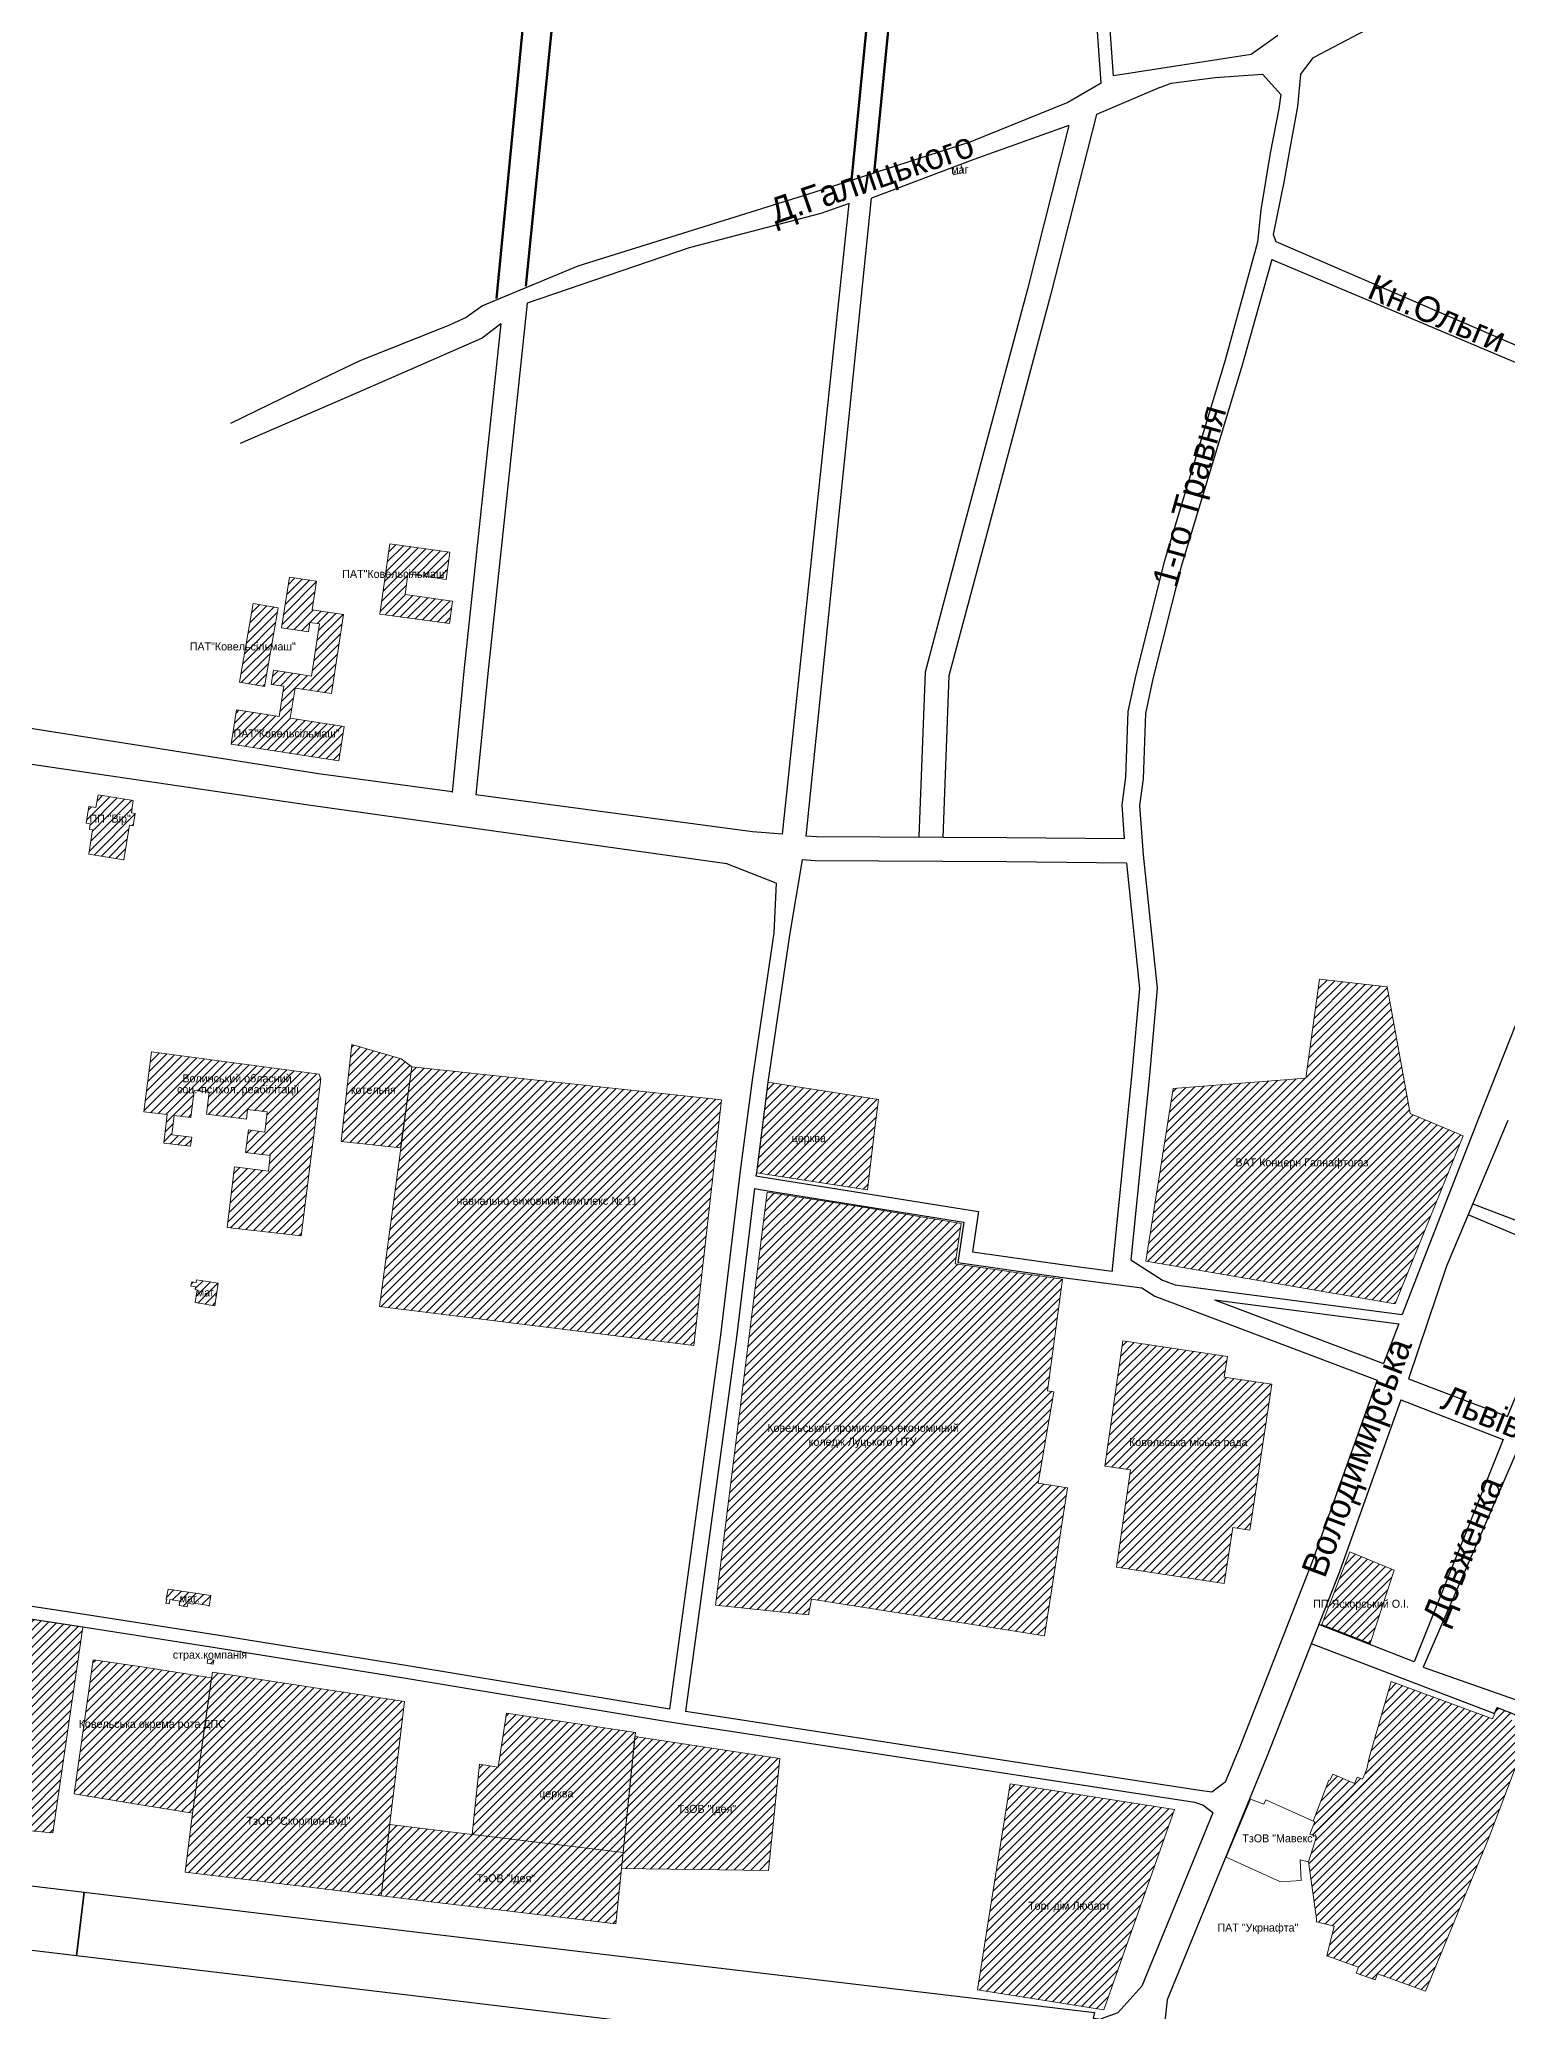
# Model space of a CAD drawing. Header units: millimetres. Extents: x 1379499 to 1411715, y 5652947 to 5671991.
# Drawn here: x 1400934 to 1401852, y 5656887 to 5658119 of the extents above; entities that cross this region are included whole.
import ezdxf
from ezdxf.enums import TextEntityAlignment as Align

# ---------------------------------------------------------------- set-up
doc = ezdxf.new("R2010")
doc.units = ezdxf.units.MM
for name, color, linetype in [('вулиці', 7, 'Continuous'), ('ВулНазва', 7, 'Continuous'), ('на область', 5, 'Continuous')]:
    doc.layers.add(name, color=color, linetype=linetype)
picture_1 = doc.add_image_def('image1.bmp', size_in_pixel=(3370, 2384))
pattern_1 = [(45, (19203.3615, -9190.9644), (-2.6516504294, 2.6516504294), [])]

msp = doc.modelspace()

# ---------------------------------------------------------------- hatches: boundary and pattern name
at = {"layer": 'вулиці', "lineweight": -2}
h = msp.add_hatch(dxfattribs=at)
h.set_pattern_fill('ANSI31', color=5, scale=30, style=0)
h.set_pattern_definition(pattern_1)
h.paths.add_polyline_path([(1401162.9, 5657772.3), (1401164.7, 5657785.2), (1401188.5, 5657781.8), (1401190.9, 5657798.7), (1401153.3, 5657804), (1401147.1, 5657760), (1401190.7, 5657754.3), (1401192.6, 5657768.1)])
h.paths.add_polyline_path([(1401114.3, 5657781.5), (1401199.3, 5657781.5), (1401199.3, 5657789), (1401114.3, 5657789)], flags=9)
h = msp.add_hatch(dxfattribs=at)
h.set_pattern_fill('ANSI31', color=5, scale=30, style=0)
h.set_pattern_definition(pattern_1)
h.paths.add_polyline_path([(1401104.8, 5657762.8), (1401107.5, 5657780.6), (1401090.7, 5657783.2), (1401085.8, 5657751.6), (1401102.6, 5657749), (1401103.5, 5657754.9), (1401109.5, 5657754), (1401104.4, 5657721.4), (1401080.7, 5657725.1), (1401079.3, 5657716.2), (1401087.2, 5657715), (1401084.3, 5657696.2), (1401057.6, 5657700.3), (1401054.3, 5657678.9), (1401121.5, 5657668.5), (1401124.8, 5657689.9), (1401091.2, 5657695.1), (1401094.2, 5657713.9), (1401116.9, 5657710.4), (1401124.5, 5657759.8)])
h.paths.add_polyline_path([(1401046.4, 5657681.9), (1401131.4, 5657681.9), (1401131.4, 5657689.4), (1401046.4, 5657689.4)], flags=9)
h = msp.add_hatch(dxfattribs=at)
h.set_pattern_fill('ANSI31', color=5, scale=30, style=0)
h.set_pattern_definition(pattern_1)
h.paths.add_polyline_path([(1401083.6, 5657764.1), (1401068, 5657766.8), (1401059.5, 5657717.5), (1401075.1, 5657714.8)])
h.paths.add_polyline_path([(1401019, 5657736.2), (1401104, 5657736.2), (1401104, 5657743.7), (1401019, 5657743.7)], flags=9)
h = msp.add_hatch(dxfattribs=at)
h.set_pattern_fill('ANSI31', color=2, scale=30, style=0)
h.set_pattern_definition(pattern_1)
h.paths.add_polyline_path([(1400971.1, 5657647.1), (1400969.8, 5657639.2), (1400965.4, 5657639.9), (1400963.7, 5657629.4), (1400966.2, 5657629.1), (1400965.7, 5657625.6), (1400967.7, 5657625.3), (1400965.3, 5657610.1), (1400987.2, 5657606.5), (1400990.7, 5657628.2), (1400993, 5657627.8), (1400994.2, 5657635.6), (1400991.9, 5657635.9), (1400993.1, 5657643.6)])
h.paths.add_polyline_path([(1400960.3, 5657628), (1400996.9, 5657628), (1400996.9, 5657635.5), (1400960.3, 5657635.5)], flags=9)
h = msp.add_hatch(dxfattribs=at)
h.set_pattern_fill('ANSI31', color=2, scale=30, style=0)
h.set_pattern_definition(pattern_1)
h.paths.add_polyline_path([(1401725.8, 5657470.1), (1401642.8, 5657463.7), (1401625.8, 5657355.9), (1401781.6, 5657329.2), (1401824.1, 5657434.2), (1401791, 5657448), (1401776.5, 5657527.2), (1401734.3, 5657532)])
h.paths.add_polyline_path([(1401665.6, 5657412.5), (1401781, 5657412.5), (1401781, 5657421.3), (1401665.6, 5657421.3)], flags=24)
h = msp.add_hatch(dxfattribs=at)
h.set_pattern_fill('ANSI31', color=5, scale=30, style=0)
h.set_pattern_definition(pattern_1)
h.paths.add_polyline_path([(1401075.3, 5657436.5), (1401065, 5657437.8), (1401063.3, 5657423.6), (1401078.6, 5657421.8), (1401077.5, 5657412.1), (1401056.3, 5657414.7), (1401051.8, 5657376.8), (1401098, 5657371.7), (1401110.3, 5657469.5), (1401109.2, 5657472.7), (1401004.5, 5657486.6), (1400999.7, 5657449), (1401014.2, 5657447.4), (1401012.1, 5657429.5), (1401028.9, 5657427.6), (1401029.6, 5657433.3), (1401017.2, 5657434.8), (1401018.7, 5657446.9), (1401029.1, 5657445.6), (1401031.1, 5657462.4), (1401040.5, 5657461.3), (1401038.9, 5657447.6), (1401063.8, 5657444.6), (1401064.5, 5657450.5), (1401076.8, 5657449)])
h.paths.add_polyline_path([(1401000.4, 5657458.2), (1401116.6, 5657458.2), (1401116.6, 5657466.9), (1401000.4, 5657466.9)], flags=9)
h.paths.add_polyline_path([(1401010.4, 5657466.5), (1401105.4, 5657466.5), (1401105.4, 5657474), (1401010.4, 5657474)], flags=24)
h = msp.add_hatch(dxfattribs=at)
h.set_pattern_fill('ANSI31', color=12, scale=30, style=0)
h.set_pattern_definition(pattern_1)
h.paths.add_polyline_path([(1401167.1, 5657477.3), (1401160.5, 5657482.3), (1401129.6, 5657491.2), (1401123, 5657430.6), (1401160.1, 5657426.7)])
h.paths.add_polyline_path([(1401123.5, 5657460.3), (1401162.6, 5657460.3), (1401162.6, 5657465.3), (1401123.5, 5657465.3)], flags=25)
h = msp.add_hatch(dxfattribs=at)
h.set_pattern_fill('ANSI31', color=5, scale=30, style=0)
h.set_pattern_definition(pattern_1)
h.paths.add_polyline_path([(1401167.1, 5657477.3), (1401165.9, 5657468.3), (1401146.9, 5657327.4), (1401343.4, 5657303.2), (1401360.6, 5657456.7)])
h.paths.add_polyline_path([(1401174.1, 5657389.9), (1401329.1, 5657389.9), (1401329.1, 5657397.4), (1401174.1, 5657397.4)], flags=24)
h = msp.add_hatch(dxfattribs=at)
h.set_pattern_fill('ANSI31', color=5, scale=30, style=0)
h.set_pattern_definition(pattern_1)
h.paths.add_polyline_path([(1401389.6, 5657467.6), (1401382.4, 5657410.9), (1401451.9, 5657400.3), (1401456.5, 5657439.1), (1401458.8, 5657456.9)])
h.paths.add_polyline_path([(1401400, 5657428.7), (1401430.4, 5657428.7), (1401430.4, 5657435), (1401400, 5657435)], flags=24)
h = msp.add_hatch(dxfattribs=at)
h.set_pattern_fill('ANSI31', color=5, scale=30, style=0)
h.set_pattern_definition(pattern_1)
h.paths.add_polyline_path([(1401564.3, 5657274.7), (1401573.6, 5657344.6), (1401506.6, 5657354.1), (1401510.3, 5657379.4), (1401446.6, 5657389.9), (1401389.1, 5657398.9), (1401356.8, 5657140.9), (1401414.9, 5657134.8), (1401416.8, 5657144.6), (1401562.5, 5657121.8), (1401576.8, 5657214.2), (1401558.5, 5657217), (1401568.2, 5657274.1)])
h.paths.add_polyline_path([(1401401.1, 5657237.8), (1401496.5, 5657237.8), (1401496.5, 5657246.6), (1401401.1, 5657246.6)], flags=24)
h.paths.add_polyline_path([(1401365.3, 5657247.3), (1401532.8, 5657247.3), (1401532.8, 5657254.8), (1401365.3, 5657254.8)], flags=25)
h = msp.add_hatch(dxfattribs=at)
h.set_pattern_fill('ANSI31', color=2, scale=30, style=0)
h.set_pattern_definition(pattern_1)
h.paths.add_polyline_path([(1401032.7, 5657344.2), (1401032.4, 5657342.4), (1401029.6, 5657342.8), (1401029.1, 5657340.2), (1401032, 5657339.7), (1401031.7, 5657338.1), (1401033, 5657337.9), (1401031.7, 5657329.9), (1401044, 5657327.9), (1401046.2, 5657342.1)])
h.paths.add_polyline_path([(1401031.1, 5657333.7), (1401047, 5657333.7), (1401047, 5657338.7), (1401031.1, 5657338.7)], flags=9)
h = msp.add_hatch(dxfattribs=at)
h.set_pattern_fill('ANSI31', color=5, scale=30, style=0)
h.set_pattern_definition(pattern_1)
h.paths.add_polyline_path([(1401600.2, 5657227.7), (1401616.2, 5657225.4), (1401607.4, 5657164.6), (1401674.8, 5657154.5), (1401680.1, 5657189.3), (1401690.8, 5657187.7), (1401704.4, 5657278.9), (1401674.8, 5657283.3), (1401676.7, 5657296.2), (1401611.3, 5657306)])
h.paths.add_polyline_path([(1401598.4, 5657237.7), (1401706.3, 5657237.7), (1401706.3, 5657246.4), (1401598.4, 5657246.4)], flags=9)
h = msp.add_hatch(dxfattribs=at)
h.set_pattern_fill('ANSI31', color=164, scale=30, style=0)
h.set_pattern_definition(pattern_1)
h.paths.add_polyline_path([(1401735.7, 5657128.7), (1401765.9, 5657117), (1401781, 5657162.8), (1401753.2, 5657174.1)])
h.paths.add_polyline_path([(1401719.1, 5657137.4), (1401801.6, 5657137.4), (1401801.6, 5657144.9), (1401719.1, 5657144.9)], flags=9)
h = msp.add_hatch(dxfattribs=at)
h.set_pattern_fill('ANSI31', color=5, scale=30, style=0)
h.set_pattern_definition(pattern_1)
h.paths.add_polyline_path([(1400961.5, 5657127.2), (1400814.9, 5657149.3), (1400809.4, 5657107.1), (1400784, 5657110.4), (1400771.3, 5657112), (1400765.4, 5657112.7), (1400771, 5657156), (1400737.7, 5657161), (1400716.8, 5656990.8), (1400727.2, 5656989.6), (1400831.8, 5656977.1), (1400923.6, 5656966.1), (1400928.7, 5656999.8), (1400942.9, 5656998.6)])
h.paths.add_polyline_path([(1400753.2, 5657034.8), (1400896.1, 5657034.8), (1400896.1, 5657043.5), (1400753.2, 5657043.5)], flags=24)
h = msp.add_hatch(dxfattribs=at)
h.set_pattern_fill('ANSI31', color=2, scale=30, style=0)
h.set_pattern_definition(pattern_1)
h.paths.add_polyline_path([(1401014.8, 5657150.9), (1401013.7, 5657144.7), (1401014, 5657144.7), (1401013.5, 5657141.9), (1401015.5, 5657141.6), (1401015.9, 5657144.4), (1401022.2, 5657143.4), (1401021.8, 5657140.6), (1401026.8, 5657139.9), (1401027.1, 5657142), (1401030.9, 5657141.5), (1401031, 5657142.1), (1401040, 5657140.7), (1401040, 5657140.4), (1401040.5, 5657140.3), (1401041.5, 5657146.9)])
h.paths.add_polyline_path([(1401020.5, 5657142.5), (1401036.3, 5657142.5), (1401036.3, 5657147.5), (1401020.5, 5657147.5)], flags=25)
h = msp.add_hatch(dxfattribs=at)
h.set_pattern_fill('ANSI31', color=164, scale=30, style=0)
h.set_pattern_definition(pattern_1)
h.paths.add_polyline_path([(1400968.1, 5657106.8), (1400956.1, 5657022.9), (1400992.6, 5657017), (1401030.2, 5657011), (1401042, 5657095.4), (1400999.9, 5657102.1)])
h.paths.add_polyline_path([(1400939.4, 5657061.6), (1401070.6, 5657061.6), (1401070.6, 5657070.3), (1400939.4, 5657070.3)], flags=9)
h = msp.add_hatch(dxfattribs=at)
h.set_pattern_fill('ANSI31', color=5, scale=30, style=0)
h.set_pattern_definition(pattern_1)
h.paths.add_polyline_path([(1401039.2, 5657104.6), (1401043.1, 5657104), (1401043.5, 5657106.5), (1401039.6, 5657107.1)])
h = msp.add_hatch(dxfattribs=at)
h.set_pattern_fill('ANSI31', color=2, scale=30, style=0)
h.set_pattern_definition(pattern_1)
h.paths.add_polyline_path([(1401042.6, 5657098.9), (1401030.2, 5657011), (1401025.5, 5656974), (1401147.9, 5656959.3), (1401162.5, 5657080.7)])
h.paths.add_polyline_path([(1401050.2, 5657001.1), (1401142.3, 5657001.1), (1401142.3, 5657009.8), (1401050.2, 5657009.8)], flags=24)
h.paths.add_polyline_path([(1400939.4, 5657061.6), (1401070.6, 5657061.6), (1401070.6, 5657070.3), (1400939.4, 5657070.3)], flags=9)
h = msp.add_hatch(dxfattribs=at)
h.set_pattern_fill('ANSI31', color=2, scale=30, style=0)
h.set_pattern_definition(pattern_1)
h.paths.add_polyline_path([(1401865.2, 5657062.1), (1401853.6, 5657066.4), (1401856, 5657072.7), (1401845.2, 5657077), (1401843.7, 5657073.2), (1401842.4, 5657069.8), (1401779.1, 5657093.2), (1401765.6, 5657046.4), (1401763.8, 5657038.5), (1401762.9, 5657036), (1401761.2, 5657032.1), (1401757.8, 5657033.4), (1401757.5, 5657032.3), (1401756.1, 5657029.5), (1401742.6, 5657035.3), (1401740.7, 5657031.3), (1401740.1, 5657031.5), (1401737.8, 5657025.5), (1401730.3, 5657006), (1401731.4, 5657005.5), (1401728.2, 5656997.7), (1401732.4, 5656996.4), (1401727.5, 5656980.4), (1401732.5, 5656945), (1401732.5, 5656943), (1401743.4, 5656940.3), (1401738.9, 5656921.7), (1401758.7, 5656914.6), (1401757.3, 5656910.9), (1401769.1, 5656906.7), (1401770.5, 5656910.5), (1401800.5, 5656899.7), (1401840.1, 5656995.5)])
h.paths.add_polyline_path([(1401677.9, 5656991.5), (1401740.4, 5656991.5), (1401740.4, 5656999), (1401677.9, 5656999)], flags=9)
h = msp.add_hatch(dxfattribs=at)
h.set_pattern_fill('ANSI31', color=2, scale=30, style=0)
h.set_pattern_definition(pattern_1)
h.paths.add_polyline_path([(1401727.5, 5656980.4), (1401732.5, 5656945), (1401732.5, 5656943), (1401743.4, 5656940.3), (1401738.9, 5656921.7), (1401758.7, 5656914.6), (1401757.3, 5656910.9), (1401769.1, 5656906.7), (1401770.5, 5656910.5), (1401800.5, 5656899.7), (1401840.1, 5656995.5), (1401865.2, 5657062.1), (1401853.6, 5657066.4), (1401856, 5657072.7), (1401845.2, 5657077), (1401842.4, 5657069.8), (1401779.1, 5657093.2), (1401765.6, 5657046.4), (1401763.8, 5657038.5), (1401762.9, 5657036), (1401761.2, 5657032.1), (1401757.8, 5657033.4), (1401757.5, 5657032.3), (1401756.1, 5657029.5), (1401742.6, 5657035.3), (1401740.7, 5657031.3), (1401740.1, 5657031.5), (1401737.8, 5657025.5), (1401730.3, 5657006), (1401731.4, 5657005.5), (1401728.2, 5656997.7), (1401730.7, 5656996.9), (1401732.4, 5656996.4)])
h.paths.add_polyline_path([(1401677.9, 5656991.5), (1401740.4, 5656991.5), (1401740.4, 5656999), (1401677.9, 5656999)], flags=9)
h = msp.add_hatch(dxfattribs=at)
h.set_pattern_fill('ANSI31', color=5, scale=30, style=0)
h.set_pattern_definition(pattern_1)
h.paths.add_polyline_path([(1401226.2, 5657073.4), (1401221, 5657039.6), (1401209.5, 5657041.5), (1401204.9, 5656997.6), (1401208.8, 5656997.2), (1401299.1, 5656986.4), (1401306.8, 5657061.3)])
h.paths.add_polyline_path([(1401242.2, 5657019.4), (1401272.6, 5657019.4), (1401272.6, 5657025.6), (1401242.2, 5657025.6)], flags=24)
h = msp.add_hatch(dxfattribs=at)
h.set_pattern_fill('ANSI31', color=2, scale=30, style=0)
h.set_pattern_definition(pattern_1)
h.paths.add_polyline_path([(1401306.5, 5657058.9), (1401299.1, 5656986.4), (1401298.1, 5656976.4), (1401389.9, 5656975.1), (1401397, 5657045)])
h.paths.add_polyline_path([(1401325.4, 5657008.6), (1401377.5, 5657008.6), (1401377.5, 5657017.3), (1401325.4, 5657017.3)], flags=24)
h = msp.add_hatch(dxfattribs=at)
h.set_pattern_fill('ANSI31', color=2, scale=30, style=0)
h.set_pattern_definition(pattern_1)
h.paths.add_polyline_path([(1401540.9, 5657029.3), (1401527.2, 5656943), (1401520.5, 5656900.5), (1401599.5, 5656888), (1401643.6, 5657013.1)])
h.paths.add_polyline_path([(1401541.8, 5656948.1), (1401613.9, 5656948.1), (1401613.9, 5656956.9), (1401541.8, 5656956.9)], flags=24)
h = msp.add_hatch(dxfattribs=at)
h.set_pattern_fill('ANSI31', color=2, scale=30, style=0)
h.set_pattern_definition(pattern_1)
h.paths.add_polyline_path([(1401204.9, 5656997.6), (1401153.3, 5657003.8), (1401147.9, 5656959.3), (1401294.6, 5656941.7), (1401299.1, 5656986.4)])
h.paths.add_polyline_path([(1401199.9, 5656965.2), (1401252, 5656965.2), (1401252, 5656974), (1401199.9, 5656974)], flags=24)

# ---------------------------------------------------------------- linework, layer by layer
at = {"layer": 'вулиці', "color": 2, "lineweight": 70}
for points in [[(1400861.8, 5658292.4), (1401248, 5658245.4), (1401220, 5657957.3)], [(1401238.4, 5657965), (1401266.1, 5658240.4), (1401448.4, 5658215.1), (1401459.8, 5658213.6), (1401441.8, 5658031.1)], [(1401456, 5658035.7), (1401473.4, 5658211.4), (1401590.8, 5658191.6)]]:
    msp.add_lwpolyline(points, dxfattribs=at)
at = {"layer": 'вулиці', "color": 7}
for points in [[(1401597.9, 5658091.9), (1401590.8, 5658191.6)], [(1401708.2, 5658121.7), (1401691.5, 5658109.7), (1401605.6, 5658096.4), (1401598.7, 5658192.2)], [(1401722.5, 5658097.2), (1401730.6, 5658107.8), (1401817, 5658153.5), (1401820.1, 5658156.4)], [(1401597.9, 5658091.9), (1401577.1, 5658079.8), (1401515.7, 5658054.9), (1401418.4, 5658023.6), (1401270.9, 5657977.4), (1401211.4, 5657952.6), (1401201.1, 5657945.5), (1401189.6, 5657940.1), (1401134.7, 5657918.3), (1401110.6, 5657906.9), (1401053.8, 5657879.2)], [(1401634.5, 5658089.1), (1401641.7, 5658091.8), (1401669, 5658095.3), (1401698.7, 5658097.4), (1401710.1, 5658084.7)], [(1401722.5, 5658097.2), (1401720.5, 5658077.2), (1401715.3, 5658048.7), (1401712.1, 5658030), (1401705.4, 5657997.3), (1401707, 5657992.9), (1401985.2, 5657872.8), (1401994, 5657873.4)], [(1401634.5, 5658089.1), (1401595, 5658072.2)], [(1401710.1, 5658084.7), (1401708.9, 5658075.7), (1401703.5, 5658048), (1401697.6, 5658012.6), (1401695.5, 5657992.5)], [(1401577.7, 5658065.3), (1401518.2, 5658044.2), (1401454.3, 5658019.9)], [(1401577.7, 5658065.3), (1401551.8, 5657963.1), (1401511.9, 5657814.1), (1401487.8, 5657723.8), (1401483.9, 5657621.1)], [(1401595, 5658072.2), (1401566.3, 5657959.3), (1401526.4, 5657810.2), (1401502.7, 5657721.6), (1401498.9, 5657620.6)], [(1401440.4, 5658016.6), (1401422.6, 5658010.3), (1401340.5, 5657988.9), (1401239.3, 5657954.4), (1401239.3, 5657954.4)], [(1401398.7, 5657622.6), (1401440.4, 5658016.6)], [(1401413.6, 5657621.4), (1401454.3, 5658019.9)], [(1401695.5, 5657992.5), (1401675.4, 5657918.7), (1401637.3, 5657792.8), (1401619.5, 5657722.1), (1401614.5, 5657699.3), (1401613.1, 5657658.1), (1401610.8, 5657640.9), (1401612.3, 5657619.6)], [(1401704.6, 5657981.6), (1401686, 5657915.6), (1401647.9, 5657789.9), (1401630.2, 5657719.6), (1401625.5, 5657697.9), (1401624.1, 5657657.1), (1401621.9, 5657640.6), (1401624.1, 5657609.7), (1401632.9, 5657526.3), (1401628, 5657472.1), (1401616.4, 5657356.6), (1401636.2, 5657343.9), (1401644.1, 5657341)], [(1401704.6, 5657981.6), (1401983.7, 5657863.7), (1401987.3, 5657856.2)], [(1401239.3, 5657954.4), (1401226.2, 5657832.3), (1401214.6, 5657722.9), (1401207.2, 5657647.2)], [(1401222.8, 5657941.5), (1401211.1, 5657932.4), (1401155.9, 5657908.3), (1401128.2, 5657896.2), (1401059.9, 5657866.6)], [(1401222.8, 5657941.5), (1401211.3, 5657833.9), (1401199.6, 5657724.4), (1401192.3, 5657648.6)], [(1401987.3, 5657856.2), (1401968.5, 5657807.7), (1401937.2, 5657719.6), (1401907, 5657636.7), (1401873.3, 5657544.8), (1401833.2, 5657443.9), (1401799.9, 5657358.6), (1401786, 5657322.4)], [(1401192.3, 5657649.1), (1401108.9, 5657660.3), (1400796.5, 5657709.4)], [(1401394.7, 5657592), (1401363.9, 5657604), (1401102.6, 5657640.7), (1400794.7, 5657686)], [(1401398.7, 5657622.6), (1401380, 5657624.1), (1401207.2, 5657647.2)], [(1401612.3, 5657619.6), (1401538.9, 5657620.3), (1401419.9, 5657620.9), (1401413.6, 5657621.4)], [(1401411, 5657606.5), (1401403.2, 5657559.4), (1401389.6, 5657467.6), (1401382.4, 5657410.9), (1401382.1, 5657409.2)], [(1401613.6, 5657604.5), (1401538.8, 5657605.3), (1401419.2, 5657605.9), (1401411, 5657606.5)], [(1401613.6, 5657604.5), (1401621.9, 5657526.2), (1401617.1, 5657473.2), (1401604.8, 5657351), (1401604.8, 5657349.6)], [(1401394.7, 5657592), (1401393.3, 5657560.9), (1401379.7, 5657468.9), (1401372.4, 5657412.2), (1401360.1, 5657309.6), (1401328.2, 5657075.9)], [(1401830.1, 5657391.7), (1401967.8, 5657339.2), (1401984.6, 5657357.7), (1402004.6, 5657394.4), (1402028.9, 5657480.4)], [(1401851.9, 5657443.6), (1401813.7, 5657352.7), (1401789.8, 5657282.3)], [(1401381.2, 5657401.2), (1401370, 5657308.4), (1401338.1, 5657074.4)], [(1401381.2, 5657401.2), (1401390.9, 5657399.6), (1401512.1, 5657380.2), (1401508.4, 5657354.9), (1401575.4, 5657345.3), (1401623.2, 5657339.2)], [(1401382.1, 5657409.2), (1401392.2, 5657407.5), (1401521.2, 5657386.8), (1401517.5, 5657361.7), (1401576.5, 5657353.3), (1401604.8, 5657349.6)], [(1401851.7, 5657258.7), (1401892.6, 5657357.3), (1401827.1, 5657384.7)], [(1401623.2, 5657339.2), (1401631.3, 5657334), (1401770.4, 5657281.5)], [(1401644.1, 5657341), (1401786, 5657322.4)], [(1401668.6, 5657331.7), (1401783.8, 5657316.6)], [(1401668.6, 5657331.7), (1401774.2, 5657291.8)], [(1401783.8, 5657316.6), (1401774.2, 5657291.8)], [(1401770.4, 5657281.5), (1401729.8, 5657168), (1401684.5, 5657052.3), (1401675.4, 5657030.2)], [(1401789.8, 5657282.3), (1401851.7, 5657258.7)], [(1401785.1, 5657269.2), (1401746.7, 5657161.6), (1401701.2, 5657045.6), (1401639.2, 5656894.2), (1401637.3, 5656876.9)], [(1401785.1, 5657269.2), (1401849, 5657244.3)], [(1401849, 5657244.3), (1401793.4, 5657105.4), (1401733.8, 5657128.8)], [(1401859, 5657240.4), (1401799, 5657102.2), (1401860.8, 5657080.5), (1401915.4, 5657218.4)], [(1401328.2, 5657075.9), (1401328.1, 5657075.9), (1401164.6, 5657102.9), (1401045.6, 5657122.2), (1400962.7, 5657135.1), (1400731.4, 5657170.3)], [(1401667.6, 5657011.2), (1401661.3, 5657015.8), (1401656.3, 5657017.5), (1401326.9, 5657068), (1401163.3, 5657095), (1401044.3, 5657114.2), (1400961.5, 5657127.2), (1400730.4, 5657162.3)], [(1401729.1, 5657116.9), (1401843.7, 5657073.2), (1401845.2, 5657077), (1401856, 5657072.7), (1401868.5, 5657059.9)], [(1401675.4, 5657030.2), (1401667.1, 5657024.1), (1401658.1, 5657025.3), (1401338.1, 5657074.4)], [(1401667.6, 5657011.2), (1401623.2, 5656902.8), (1401608.2, 5656886.1), (1401597.9, 5656882.3)]]:
    msp.add_lwpolyline(points, dxfattribs=at)
for points in [[(1400957.7, 5656921.8), (1400827, 5656937.3), (1400722.5, 5656949.8), (1400694.4, 5656953.1), (1400700.8, 5656992.6), (1400727.2, 5656989.6), (1400831.8, 5656977.1), (1400962.4, 5656961.5), (1400957.7, 5656921.8)], [(1401167.4, 5656937), (1401395.5, 5656909.9), (1401593.8, 5656886.3), (1401592.8, 5656882.9), (1401625.1, 5656879), (1401615.1, 5656847), (1401582.8, 5656850.8), (1401581.7, 5656847.4), (1401390.7, 5656870.2), (1401162.7, 5656897.3), (1400957.7, 5656921.8), (1400962.4, 5656961.5), (1401167.4, 5656937)]]:
    msp.add_lwpolyline(points, close=True, dxfattribs=at)
at = {"layer": 'ВулНазва', "color": 7, "lineweight": 9}
for points in [[(1401504.5, 5658039.2), (1401510.1, 5658041.2), (1401511.4, 5658036), (1401505.6, 5658034.6), (1401504.5, 5658039.2)], [(1401153.3, 5657804), (1401190.9, 5657798.7), (1401188.5, 5657781.8), (1401164.7, 5657785.2), (1401162.9, 5657772.3), (1401192.6, 5657768.1), (1401190.7, 5657754.3), (1401147.1, 5657760), (1401153.3, 5657804)], [(1401090.7, 5657783.2), (1401107.5, 5657780.6), (1401104.8, 5657762.8), (1401124.5, 5657759.8), (1401116.9, 5657710.4), (1401094.2, 5657713.9), (1401091.2, 5657695.1), (1401124.8, 5657689.9), (1401121.5, 5657668.5), (1401054.3, 5657678.9), (1401057.6, 5657700.3), (1401084.3, 5657696.2), (1401087.2, 5657715), (1401079.3, 5657716.2), (1401080.7, 5657725.1), (1401104.4, 5657721.4), (1401109.5, 5657754), (1401103.5, 5657754.9), (1401102.6, 5657749), (1401085.8, 5657751.6), (1401090.7, 5657783.2)], [(1401068, 5657766.8), (1401083.6, 5657764.1), (1401075.1, 5657714.8), (1401059.5, 5657717.5), (1401068, 5657766.8)], [(1400971.1, 5657647.1), (1400993.1, 5657643.6), (1400991.9, 5657635.9), (1400994.2, 5657635.6), (1400993, 5657627.8), (1400990.7, 5657628.2), (1400987.2, 5657606.5), (1400965.3, 5657610.1), (1400967.7, 5657625.3), (1400965.7, 5657625.6), (1400966.2, 5657629.1), (1400963.7, 5657629.4), (1400965.4, 5657639.9), (1400969.8, 5657639.2), (1400971.1, 5657647.1)], [(1401642.8, 5657463.7), (1401725.8, 5657470.1), (1401734.3, 5657532), (1401776.5, 5657527.2), (1401791, 5657448), (1401824.1, 5657434.2), (1401781.6, 5657329.2), (1401625.8, 5657355.9), (1401642.8, 5657463.7)], [(1401098, 5657371.7), (1401051.8, 5657376.8), (1401056.3, 5657414.7), (1401077.5, 5657412.1), (1401078.6, 5657421.8), (1401063.3, 5657423.6), (1401065, 5657437.8), (1401075.3, 5657436.5), (1401076.8, 5657449), (1401064.5, 5657450.5), (1401063.8, 5657444.6), (1401038.9, 5657447.6), (1401040.5, 5657461.3), (1401031.1, 5657462.4), (1401029.1, 5657445.6), (1401018.7, 5657446.9), (1401017.2, 5657434.8), (1401029.6, 5657433.3), (1401028.9, 5657427.6), (1401012.1, 5657429.5), (1401014.2, 5657447.4), (1400999.7, 5657449), (1401004.5, 5657486.6), (1401109.2, 5657472.7), (1401110.3, 5657469.5), (1401098, 5657371.7)], [(1401167.1, 5657477.3), (1401160.1, 5657426.7), (1401123, 5657430.6), (1401129.6, 5657491.2), (1401160.5, 5657482.3), (1401167.1, 5657477.3)], [(1401343.4, 5657303.2), (1401146.9, 5657327.4), (1401167.1, 5657477.3), (1401360.6, 5657456.7), (1401343.4, 5657303.2)], [(1401382.4, 5657410.9), (1401389.6, 5657467.6), (1401458.8, 5657456.9), (1401456.5, 5657439.1), (1401451.9, 5657400.3), (1401382.4, 5657410.9)], [(1401389.1, 5657398.9), (1401446.6, 5657389.9), (1401510.3, 5657379.4), (1401506.6, 5657354.1), (1401573.6, 5657344.6), (1401564.3, 5657274.7), (1401568.2, 5657274.1), (1401558.5, 5657217), (1401576.8, 5657214.2), (1401562.5, 5657121.8), (1401416.8, 5657144.6), (1401414.9, 5657134.8), (1401356.8, 5657140.9), (1401389.1, 5657398.9)], [(1401031.7, 5657329.9), (1401033, 5657337.9), (1401031.7, 5657338.1), (1401032, 5657339.7), (1401029.1, 5657340.2), (1401029.6, 5657342.8), (1401032.4, 5657342.4), (1401032.7, 5657344.2), (1401046.2, 5657342.1), (1401044, 5657327.9), (1401031.7, 5657329.9)], [(1401611.3, 5657306), (1401676.7, 5657296.2), (1401674.8, 5657283.3), (1401704.4, 5657278.9), (1401690.8, 5657187.7), (1401680.1, 5657189.3), (1401674.8, 5657154.5), (1401607.4, 5657164.6), (1401616.2, 5657225.4), (1401600.2, 5657227.7), (1401611.3, 5657306)], [(1401735.7, 5657128.7), (1401753.2, 5657174.1), (1401781, 5657162.8), (1401765.9, 5657117), (1401735.7, 5657128.7)], [(1400737.7, 5657161), (1400771, 5657156), (1400765.4, 5657112.7), (1400771.3, 5657112), (1400784, 5657110.4), (1400809.4, 5657107.1), (1400814.9, 5657149.3), (1400961.5, 5657127.2), (1400942.9, 5656998.6), (1400928.7, 5656999.8), (1400923.6, 5656965.7), (1400716.6, 5656989.4), (1400737.7, 5657161)], [(1401014.8, 5657150.9), (1401041.5, 5657146.9), (1401040.5, 5657140.3), (1401040, 5657140.4), (1401040, 5657140.7), (1401031, 5657142.1), (1401030.9, 5657141.5), (1401027.1, 5657142), (1401026.8, 5657139.9), (1401021.8, 5657140.6), (1401022.2, 5657143.4), (1401015.9, 5657144.4), (1401015.5, 5657141.6), (1401013.5, 5657141.9), (1401014, 5657144.7), (1401013.7, 5657144.7), (1401014.8, 5657150.9)], [(1400968.1, 5657106.8), (1400999.9, 5657102.1), (1401042, 5657095.4), (1401030.2, 5657011), (1400992.6, 5657017), (1400956.1, 5657022.9), (1400968.1, 5657106.8)], [(1401039.6, 5657107.1), (1401043.5, 5657106.5), (1401043.1, 5657104), (1401039.2, 5657104.6), (1401039.6, 5657107.1)], [(1401042.6, 5657098.9), (1401162.5, 5657080.7), (1401147.9, 5656959.3), (1401025.5, 5656974), (1401030.2, 5657011), (1401042.6, 5657098.9)], [(1401299.1, 5656986.4), (1401208.8, 5656997.2), (1401204.9, 5656997.6), (1401209.5, 5657041.5), (1401221, 5657039.6), (1401226.2, 5657073.4), (1401306.8, 5657061.3), (1401299.1, 5656986.4)], [(1401306.5, 5657058.9), (1401397, 5657045), (1401389.9, 5656975.1), (1401298.1, 5656976.4), (1401306.5, 5657058.9)], [(1401540.9, 5657029.3), (1401643.6, 5657013.1), (1401599.5, 5656888), (1401520.5, 5656900.5), (1401527.2, 5656943), (1401540.9, 5657029.3)], [(1401691.1, 5657019.7), (1401699.6, 5657016.6), (1401700.8, 5657019.3), (1401731.4, 5657005.5), (1401728.2, 5656997.7), (1401732.4, 5656996.4), (1401727.5, 5656980.4), (1401722.3, 5656981.7), (1401722.9, 5656968.9), (1401710, 5656967.9), (1401675.9, 5656983.4), (1401691.1, 5657019.7)], [(1401153.3, 5657003.8), (1401204.9, 5656997.6), (1401299.1, 5656986.4), (1401294.6, 5656941.7), (1401147.9, 5656959.3), (1401153.3, 5657003.8)]]:
    msp.add_lwpolyline(points, close=True, dxfattribs=at)
msp.add_lwpolyline([(1401865.2, 5657062.1), (1401840.1, 5656995.5), (1401800.5, 5656899.7), (1401770.5, 5656910.5), (1401769.1, 5656906.7), (1401757.3, 5656910.9), (1401758.7, 5656914.6), (1401738.9, 5656921.7), (1401743.4, 5656940.3), (1401732.5, 5656943), (1401732.5, 5656945), (1401727.5, 5656980.4), (1401732.4, 5656996.4), (1401728.2, 5656997.7), (1401731.4, 5657005.5), (1401730.3, 5657006), (1401737.8, 5657025.5), (1401740.1, 5657031.5), (1401740.7, 5657031.3), (1401742.6, 5657035.3), (1401756.1, 5657029.5), (1401757.5, 5657032.3), (1401757.8, 5657033.4), (1401761.2, 5657032.1), (1401762.9, 5657036), (1401763.8, 5657038.5), (1401765.6, 5657046.4), (1401779.1, 5657093.2), (1401779.1, 5657093.2), (1401842.4, 5657069.8), (1401845.2, 5657077), (1401856, 5657072.7)], dxfattribs=at)

# ---------------------------------------------------------------- texts
at = {"layer": 'ВулНазва', "color": 1, "lineweight": 9}
for s, rotation, p in [('Д.Галицького', 18.9479, (1401455.2, 5658030.6)), ('Кн.Ольги', 337.2558, (1401807.9, 5657948)), ('1-го Травня', 74.3539, (1401655.2, 5657833.3)), ('Володимирська', 69.5239, (1401759.7, 5657232.4)), ('Львiвська', 337.8509, (1401856.5, 5657253.7)), ('Довженка', 67.8512, (1401825.9, 5657174.5))]:
    msp.add_text(s, height=16, rotation=rotation, dxfattribs=at).set_placement(p, align=Align.MIDDLE)
at = {"layer": 'ВулНазва', "color": 7, "lineweight": 9}
for s, p in [('маг', (1401509.6, 5658037.8)), ('ПАТ"Ковельсільмаш"', (1401156.8, 5657785.3)), ('ПАТ"Ковельсільмаш"', (1401061.5, 5657740)), ('ПАТ"Ковельсільмаш"', (1401088.9, 5657685.6)), ('ПП "Вір"', (1400978.6, 5657631.7)), ('соц.-психол. реабілітації', (1401058.5, 5657462.6)), ('Волинський обласний', (1401057.9, 5657470.2)), ('котельня', (1401143.1, 5657462.8)), ('церква', (1401415.2, 5657431.9)), ('ВАТ Концерн Галнафтогаз', (1401723.3, 5657416.9)), ('навчально-виховний комплекс № 11', (1401251.6, 5657393.7)), ('маг.', (1401039.1, 5657336.2)), ('Ковельський промислово-економічний', (1401449.1, 5657251.1)), ('коледж Луцького НТУ', (1401448.8, 5657242.2)), ('Ковельська міська рада', (1401652.3, 5657242.1)), ('маг.', (1401028.4, 5657145)), ('ПП Яскорський О.І.', (1401760.3, 5657141.2)), ('страх.компанія', (1401041, 5657109.3)), ('Ковельська окрема рота ДПС', (1401005, 5657066)), ('церква', (1401257.4, 5657022.5)), ('ТзОВ "Скорпіон-Буд"', (1401096.3, 5657005.5)), ('ТзОВ "Ідея"', (1401351.5, 5657012.9)), ('ТзОВ "Мавекс"', (1401709.2, 5656995.2)), ('ТзОВ "Ідея"', (1401225.9, 5656969.6)), ('Торг.дім Любарт', (1401577.9, 5656952.5)), ('ПАТ "Укрнафта"', (1401695.8, 5656938.8))]:
    msp.add_text(s, height=5, dxfattribs=at).set_placement(p, align=Align.MIDDLE)

# ---------------------------------------------------------------- pictures from other files: only their frames are drawn
at = {"layer": 'на область', "color": 7, "lineweight": -2}
image = msp.add_image(picture_1, insert=(1395288.6, 5652947), size_in_units=(16426, 11620.1), dxfattribs=at)
image.dxf.flags = 7

doc.saveas('drawing.dxf')
